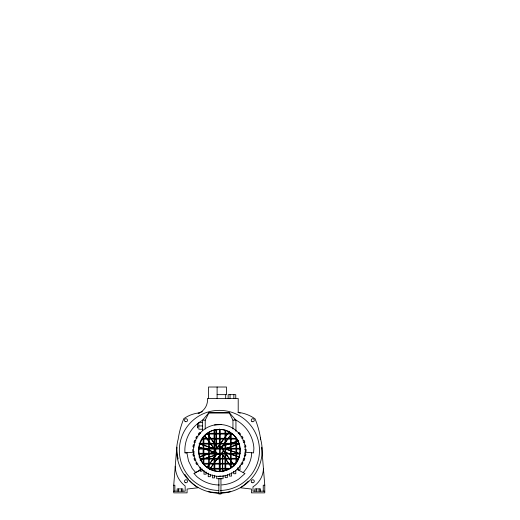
<?xml version="1.0" encoding="UTF-8"?>
<svg xmlns="http://www.w3.org/2000/svg" width="520" height="520" viewBox="0 0 520 520"><rect width="100%" height="100%" fill="white"/><g stroke="black" fill="none" stroke-linecap="round" stroke-linejoin="round"><path stroke-width="0.78" d="M251.693 452.751C251.583 460.129 248.04 467.207 243.197 472.615M189.605 480.506A48.646 48.646 0 0 0 197.997 487.767L187.077 489.041L187.077 492.856L173.725 492.856L173.725 485.225L176.781 447.194A48.646 48.646 0 0 0 178.139 459.004M205.231 428.981L205.231 420.147L209.047 412.516L229.131 412.516L235.937 420.147L235.937 431.321M217.692 447.226L229.294 431.262M217.808 447.317L228.943 431.984M207.233 466.954L216.047 454.818M207.35 467.038L216.164 454.903M222.196 446.602L231.478 433.823M222.313 446.687L231.595 433.914M209.879 468.878L221.013 453.55M209.995 468.962L222.06 452.354M202.625 430.697L202.625 420.147L209.047 412.516M238.219 433.407L239.258 432.529L240.487 433.992L239.447 434.863M208.585 432.627L209.346 432.178L209.346 433.297L219.525 433.297L220.285 434.057L224.991 434.057L224.991 438.301L225.752 439.069L230.464 439.069L230.464 443.307L231.225 444.074L235.931 444.074L235.931 448.318L236.691 449.079L236.691 453.323L239.928 453.323M196.976 462.28L195.806 462.956L196.761 464.613L197.931 463.931M240.89 436.93L242.067 436.248L243.022 437.905L241.846 438.581M219.453 484.998A34.561 34.561 0 0 1 196.651 476.437L194.051 473.486L200.252 469.95M194.051 473.486L200.753 469.807M198.107 413.394C204.224 411.353 208.195 404.833 207.441 398.463L238.206 398.463L238.206 412.366A36.289 36.289 0 0 1 255.086 418.866A88.978 88.978 0 0 1 260.721 439.491M198.887 413.062L202.364 411.632M195.26 458.204L193.986 458.673L194.643 460.46L195.917 459.999M242.911 440.863L244.186 440.401L244.836 442.195L243.561 442.656M223.444 471.075C250.504 465.322 242.249 424.944 215.378 429.787C188.325 435.532 196.573 475.924 223.444 471.075L220.22 471.276M219.901 446.829L238.674 440.732M219.947 446.966L238.713 440.869M199.095 456.879L214.864 451.757M199.141 457.015L214.156 452.14M225.42 448.481L239.681 443.846M225.466 448.617L239.727 443.982M200.109 459.992L203.112 459.017M205.361 458.289L219.629 453.654M200.155 460.129L203.905 458.913M205.406 458.425L219.674 453.791M194.279 453.895L192.946 454.129L193.278 456.007L194.61 455.774M244.543 446.966L245.882 446.732L245.55 444.853M208.962 468.526C236.567 482.775 254.417 439.693 224.822 430.248C201.169 423.345 187.798 459.062 210.359 469.105L214.052 469.105L214.052 470.613L214.819 470.776L214.819 469.105L214.052 468.344L209.346 468.344L209.346 464.1L208.585 463.333L203.879 463.333L203.879 459.095L203.112 458.328L203.112 454.084L198.998 454.084M219.414 429.533L214.006 430.248L214.052 433.297L214.819 434.057L219.525 434.057L219.525 438.301L220.285 439.069L224.991 439.069L224.991 443.307L225.752 444.074L230.464 444.074L230.464 448.318L231.225 449.079L235.931 449.079L235.931 453.323L236.691 454.084L236.691 458.328L238.563 458.328M220.792 492.973L230.353 491.738M199.375 412.861L199.4 412.854A33.352 33.352 0 0 0 183.807 418.632A88.978 88.978 0 0 0 178.165 439.25A42.731 42.731 0 0 0 219.291 493.162L208.234 491.679M202.748 420.147A34.561 34.561 0 0 0 184.925 452.725L186.869 452.751M184.964 452.913L194.311 452.14M214.442 424.976L221.195 424.56M218.836 476.229L220.955 476.099M217.107 394.647L226.48 394.647L226.48 387.017L208.52 387.017L208.52 398.463M208.585 413.056L229.619 413.056M202.625 420.147L205.231 420.147M229.131 412.516L232.947 420.147L235.937 420.147M202.625 422.624L198.809 422.624L198.809 429.228L202.625 429.228M198.809 425.925L202.625 425.925M207.714 433.297L208.585 433.297L209.346 434.057L214.052 434.057L214.052 438.301L214.819 439.069L219.525 439.069L219.525 443.307L220.285 444.074L224.991 444.074L224.991 448.318L225.752 449.079L230.464 449.079L230.464 453.323L231.225 454.084L235.931 454.084L235.931 458.328L236.691 459.095L236.691 461.942M206.719 434.057L208.585 434.057L208.585 438.301L209.346 439.069L214.052 439.069L214.052 443.307L214.819 444.074L219.525 444.074L219.525 448.318L220.285 449.079L224.991 449.079L224.991 453.323L225.752 454.084L230.464 454.084L230.464 458.328L231.225 459.095L235.931 459.095L235.931 463.333L231.225 463.333L231.225 459.095M224.991 430.248L224.991 433.297L225.752 434.057L230.464 434.057L230.464 438.301L231.225 439.069L235.931 439.069L235.931 443.307L236.691 444.074L236.691 448.318L240.032 448.318L240.032 449.079M232.108 434.057L231.225 434.057L231.225 438.301L235.931 438.301L235.931 437.925M202.605 438.301L203.879 439.069L208.585 439.069L208.585 443.307L209.346 444.074L214.052 444.074L214.052 448.318L214.819 449.079L219.525 449.079L219.525 453.323L220.285 454.084L224.991 454.084L224.991 458.328L225.752 459.095L230.464 459.095L230.464 463.333L231.225 464.1L235.04 464.1M208.585 438.301L203.879 438.301L203.879 436.644M214.052 438.301L209.346 438.301L209.346 434.057M219.525 438.301L214.819 438.301L214.819 434.057M224.991 438.301L220.285 438.301L220.285 434.057M230.464 438.301L225.752 438.301L225.752 434.057M202.02 439.069L203.112 439.069L203.112 443.307L203.879 444.074L208.585 444.074L208.585 448.318L209.346 449.079L214.052 449.079L214.052 453.323L214.819 454.084L219.525 454.084L219.525 458.328L220.285 459.095L224.991 459.095L224.991 463.333L225.752 464.1L230.464 464.1L230.464 468.13M236.802 439.069L236.691 443.307L238.888 443.307M199.94 443.307L203.112 443.307M208.585 443.307L203.879 443.307L203.879 439.069M214.052 443.307L209.346 443.307L209.346 439.069M219.525 443.307L214.819 443.307L214.819 439.069M224.991 443.307L220.285 443.307L220.285 439.069M230.464 443.307L225.752 443.307L225.752 439.069M235.931 443.307L231.225 443.307L231.225 439.069M199.622 444.074L203.112 444.074L203.112 448.318L203.879 449.079L208.585 449.079L208.585 453.323L209.346 454.084L214.052 454.084L214.052 458.328L214.819 459.095L219.525 459.095L219.525 463.333L220.285 464.1L224.991 464.1L224.991 468.344L225.752 469.105L228.462 469.105M236.691 444.074L239.2 444.074M198.796 448.318L203.112 448.318M208.585 448.318L203.879 448.318L203.879 444.074M214.052 448.318L209.346 448.318L209.346 444.074M219.525 448.318L214.819 448.318L214.819 444.074M224.991 448.318L220.285 448.318L220.285 444.074M230.464 448.318L225.752 448.318L225.752 444.074M235.931 448.318L231.225 448.318L231.225 444.074M198.692 449.079L203.112 449.079L203.112 453.323L203.879 454.084L208.585 454.084L208.585 458.328L209.346 459.095L214.052 459.095L214.052 463.333L214.819 464.1L219.525 464.1L219.525 468.344L220.285 469.105L224.991 469.105L224.991 470.613M236.691 449.079L240.13 449.079M244.764 449.475L246.123 449.475L246.123 451.386M194.058 451.386L192.706 451.386L192.706 449.475M198.9 453.323L203.112 453.323M208.585 453.323L203.879 453.323L203.879 449.079M214.052 453.323L209.346 453.323L209.346 449.079M219.525 453.323L214.819 453.323L214.819 449.079M224.991 453.323L220.285 453.323L220.285 449.079M230.464 453.323L225.752 453.323L225.752 449.079M235.931 453.323L231.225 453.323L231.225 449.079M236.691 454.084L239.824 454.084M200.258 458.328L203.112 458.328M208.585 458.328L203.879 458.328L203.879 454.084M214.052 458.328L209.346 458.328L209.346 454.084M219.525 458.328L214.819 458.328L214.819 454.084M224.991 458.328L220.285 458.328L220.285 454.084M230.464 458.328L225.752 458.328L225.752 454.084M235.931 458.328L231.225 458.328L231.225 454.084M200.577 459.095L203.112 459.095L203.112 463.223M203.879 459.095L208.585 459.095L208.585 463.333M236.691 459.095L238.251 459.095M214.052 463.333L209.346 463.333L209.346 459.095M219.525 463.333L214.819 463.333L214.819 459.095M224.991 463.333L220.285 463.333L220.285 459.095M230.464 463.333L225.752 463.333L225.752 459.095M209.346 464.1L214.052 464.1L214.052 468.344M219.525 468.344L214.819 468.344L214.819 464.1M224.991 468.344L220.285 468.344L220.285 464.1M230.139 468.344L225.752 468.344L225.752 464.1M214.819 469.105L219.525 469.105L219.525 471.328M173.725 485.225L174.869 485.225L174.869 491.192M248.346 481.084A48.646 48.646 0 0 1 240.494 487.767L251.414 489.041L251.414 492.856L264.771 492.856L264.771 485.225L263.244 485.225L263.244 491.192M173.725 491.192L185.159 491.192L185.159 485.973L183.781 484.868A25.318 25.318 0 0 1 175.253 466.213M264.771 491.192L252.98 491.192L252.98 486.837A22.074 22.074 0 0 0 263.425 468.553M244.855 452.179L253.591 452.907L253.897 448.136A34.561 34.561 0 0 0 234.669 419.419M194.61 445.088L193.278 444.853L192.946 446.732L194.279 446.966M244.543 453.895L245.882 454.129L245.55 456.007L244.212 455.774M220.422 447.317L224.178 448.539M225.68 449.026L239.941 453.661M221.13 447.7L223.379 448.428M224.881 448.916L239.902 453.798M199.186 443.709L214.201 448.584M199.141 443.846L213.408 448.481M223.919 451.893L239.681 457.015M224.62 452.276L239.636 457.158M198.926 447.063L203.431 448.526M204.932 449.013L216.944 452.92M198.881 447.2L202.631 448.422M204.133 448.91L216.899 453.057M195.917 440.863L194.643 440.401L193.986 442.195L195.26 442.656M243.561 458.204L244.836 458.673L244.186 460.46L242.911 459.999M237.946 412.256L240.214 413.205M224.991 430.281L225.752 430.632M236.958 469.261L244.985 473.577L238.641 479.147A34.561 34.561 0 0 1 221.708 484.919M197.931 436.93L196.761 436.248L195.806 437.905L196.976 438.581M241.846 462.28L243.022 462.956L242.067 464.613L240.89 463.931M200.603 433.407L199.563 432.529L198.341 433.992L199.375 434.863M195.819 472.615L192.29 468.591L188.513 460.954L186.843 452.595M222.989 449.781L230.412 460.005M231.342 461.279L234.124 465.114M222.872 449.872L234.475 465.835M207.467 433.738L216.743 446.511M207.35 433.823L216.625 446.602M222.196 454.266L231.478 467.038M222.079 454.35L230.431 465.842M204.815 435.669L215.95 450.996M204.698 435.754L215.833 451.081M264.771 485.225L261.709 447.194A48.646 48.646 0 0 1 261.697 448.786M197.711 426.589L197.737 427.037M260.565 491.192L260.565 488.904L254.846 488.904L254.846 491.192M259.136 488.904L259.136 491.192M256.276 488.904L256.276 491.192M240.045 465.419L240.045 469.885L237.919 469.885L237.919 467.493M235.761 398.463L235.761 394.647L228.131 394.647L228.131 398.463M235.8 470.47L235.8 473.714L233.681 473.714L233.681 471.282M233.857 394.647L233.857 398.463M232.947 420.147L232.947 428.981M231.562 472.693L231.562 476.086L229.437 476.086L229.437 473.688M231.225 464.1L231.225 467.48M230.464 432.634L230.464 433.297L220.285 433.297L220.285 429.65M230.042 394.647L230.042 398.463M227.318 474.546L227.318 477.64L225.199 477.64L225.199 475.26M225.752 430.437L225.752 433.297M225.752 469.105L225.752 470.229M225.686 394.647L225.686 398.463M223.08 475.54L223.08 478.706L216.717 478.706L216.717 476.411M222.683 452.01L222.683 471.744M222.541 452.01L222.541 471.744M220.285 469.105L220.285 471.211M219.557 429.117L219.557 445.692M219.525 429.533L219.525 433.297M219.414 429.117L219.414 445.692M219.414 455.956L219.414 471.744M219.264 455.956L219.264 471.744M217.107 387.017L217.107 398.463M216.281 429.904L216.281 448.851M216.138 429.904L216.138 448.851M214.819 430.144L214.819 433.297M214.591 475.254L214.591 477.893L212.472 477.893L212.472 474.916M210.353 474.65L210.353 476.691L208.234 476.691L208.234 473.129M208.585 432.588L208.585 433.297M208.585 468.234L208.585 464.1L203.879 464.217M206.108 471.965L206.108 474.207L203.989 474.207L203.989 470.36M203.112 437.638L203.112 438.301M202.014 468.858L202.014 471.211L200.103 471.211L200.103 467.246M197.619 423.82L197.619 428.031M182.878 491.192L182.878 488.904L177.151 488.904L177.151 491.192M181.441 488.904L181.441 491.192M178.581 488.904L178.581 491.192M223.1 449.443A3.816 3.816 0 0 1 222.112 453.128M221.319 453.732A3.816 3.816 0 0 1 220.402 454.116M219.414 454.246A3.816 3.816 0 0 1 217.503 453.732M216.717 453.128A3.816 3.816 0 0 1 215.728 449.443M216.106 448.526A3.816 3.816 0 0 1 219.414 446.615M220.402 446.745A3.816 3.816 0 0 1 222.716 448.526M218.855 490.49A40.059 40.059 0 0 1 184.724 430.385A40.059 40.059 0 0 1 253.844 429.949A40.059 40.059 0 0 1 220.474 490.477M188.552 479.317A48.646 48.646 0 0 1 184.73 474.24M260.286 437.964A42.731 42.731 0 0 1 220.877 493.142M220.955 478.706L218.836 478.738L218.836 494L220.955 494L220.955 478.738M185.185 421.531A1.528 1.528 0 0 0 187.519 420.29A1.528 1.528 0 0 0 185.283 418.886A1.528 1.528 0 0 0 185.185 421.531M251.953 421.531A1.528 1.528 0 0 0 254.293 420.29A1.528 1.528 0 0 0 252.05 418.886A1.528 1.528 0 0 0 251.953 421.531M185.185 482.573A1.528 1.528 0 0 0 187.519 481.338A1.528 1.528 0 0 0 185.283 479.934A1.528 1.528 0 0 0 185.185 482.573M251.953 482.573A1.528 1.528 0 0 0 254.293 481.338A1.528 1.528 0 0 0 252.05 479.934A1.528 1.528 0 0 0 251.953 482.573M204.932 471.946A25.935 25.935 0 0 0 245.284 452.218A25.935 25.935 0 0 0 208.019 427.135A25.935 25.935 0 0 0 204.932 471.946"/></g></svg>
